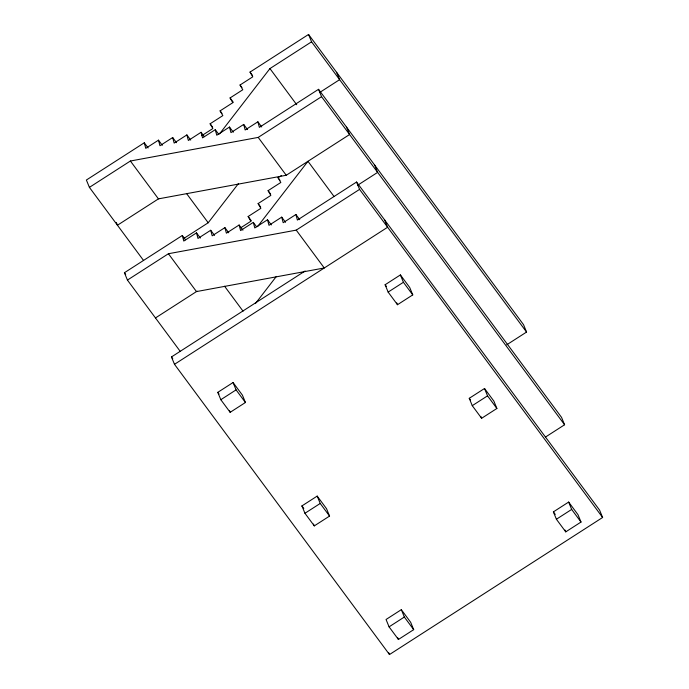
<?xml version="1.0" encoding="UTF-8"?>
<svg xmlns="http://www.w3.org/2000/svg" width="689" height="689" viewBox="0 0 689 689"><rect width="100%" height="100%" fill="white"/><g stroke="black" fill="none" stroke-linecap="round" stroke-linejoin="round"><path stroke-width="1.03" d="M219.481 133.959L269.942 68.581L311.566 41.805L308.551 34.45L250.021 72.095L252.768 76.832L240.039 85.014L242.786 89.759L230.066 97.941L232.813 102.687L220.092 110.869L222.84 115.606L210.119 123.787L212.867 128.533L201.834 135.621M183.498 238.652L208.207 222.762L238.351 183.705M257.505 226.672L307.966 161.295L334.096 196.572M255.404 303.591L276.375 276.418M148.109 147.946L144.285 142.787L86.383 180.018L89.406 187.374L143.579 260.511M162.311 145.319L158.479 140.16L145.758 148.342L144.285 142.787M89.406 187.374L130.393 161.011L258.203 137.404L321.548 96.667L318.533 89.312L259.365 127.362L257.884 121.798L245.163 129.98L243.691 124.425L230.961 132.607L229.489 127.043L216.759 135.225L215.287 129.67L202.557 137.852L201.085 132.288L188.364 140.478L186.883 134.915L174.162 143.097L172.681 137.533L159.96 145.723L158.479 140.16M319.705 92.472L339.608 79.666L336.594 72.311M159.073 198.466L117.449 225.234L116.312 222.469M180.329 351.502L127.431 280.087L124.416 272.732L182.309 235.5L185.496 239.798M240.711 227.792L250.891 221.247L248.143 216.51L260.864 208.328L258.117 203.582L270.837 195.4L268.09 190.655L280.819 182.473L278.063 177.736L281.457 175.549M200.335 238.041L196.511 232.873L183.782 241.055L182.309 235.5M130.393 161.011L158.436 198.871L286.245 175.264L349.59 134.527L346.576 127.164M127.431 280.087L168.417 253.733L296.227 230.126L359.572 189.38L356.558 182.025L297.39 220.075L295.917 214.512L283.188 222.702L281.715 217.138L268.986 225.32L267.513 219.765L254.784 227.947L253.311 222.383L240.59 230.565L239.109 225.01L226.388 233.192L224.907 227.628L212.186 235.81L210.713 230.255L197.984 238.437L196.511 232.873M357.729 185.186L377.632 172.379L374.618 165.024M155.473 317.948L197.097 291.18M356.558 182.025L599.594 510.127L602.617 517.482L389.483 654.55L174.489 364.309L171.466 356.945L305.124 270.992M174.489 364.309L387.623 227.241L384.6 219.886M217.802 392.342L233.063 382.524L242.416 395.142L245.43 402.505L230.16 412.323L220.816 399.706L217.802 392.342L219.042 394.03M385.125 284.738L400.395 274.92L409.74 287.537L412.754 294.892L397.493 304.719L388.14 292.093L385.125 284.738L386.365 286.417M220.816 399.706L236.086 389.879L233.063 382.524M388.14 292.093L403.409 282.275L400.395 274.92M506.691 344.827L526.56 332.055L523.545 324.691L308.551 34.45M301.928 505.915L317.198 496.097L326.543 508.715L329.557 516.078L314.287 525.896L304.943 513.279L301.928 505.915L303.797 508.439M469.252 398.311L484.522 388.493L493.867 401.11L496.89 408.474L481.62 418.292L472.266 405.666L469.252 398.311L470.501 399.99M304.943 513.279L320.213 503.461L317.198 496.097M472.266 405.666L487.536 395.848L484.522 388.493M545.619 436.964L564.584 424.768L561.569 417.413L318.533 89.312M401.325 609.67L386.055 619.489L389.07 626.852L398.423 639.47L413.693 629.651L410.67 622.288L401.325 609.67L404.34 617.034L413.693 629.651M553.379 511.884L568.649 502.066L577.993 514.683L581.016 522.047L565.747 531.865L556.402 519.248L553.379 511.884L555.248 514.407M389.07 626.852L404.34 617.034M556.402 519.248L571.663 509.421L568.649 502.066M311.566 41.805L526.56 332.055M321.548 96.667L564.584 424.768M269.942 68.581L296.709 104.719M359.572 189.38L602.617 517.482M250.021 72.095L252.57 75.532M403.409 282.275L412.754 294.892M487.536 395.848L496.89 408.474M571.663 509.421L581.016 522.047M240.039 85.014L241.951 87.598M257.884 121.798L261.708 126.965M230.066 97.941L233.252 102.248M258.203 137.404L286.245 175.264M243.691 124.425L247.515 129.584M278.063 177.736L279.975 180.311M220.092 110.869L222.004 113.444M295.917 214.512L299.741 219.679M229.489 127.043L233.313 132.21M268.09 190.655L270.639 194.1M296.227 230.126L324.269 267.978L196.46 291.585L168.417 253.733M281.715 217.138L285.539 222.297M215.287 129.67L218.473 133.967M210.119 123.787L212.668 127.232M258.117 203.582L260.666 207.027M267.513 219.765L271.337 224.924M201.085 132.288L204.271 136.594M253.311 222.383L256.497 226.69M248.143 216.51L251.33 220.807M186.883 134.915L190.707 140.074M239.109 225.01L242.933 230.169M172.681 137.533L176.505 142.701M224.907 227.628L228.731 232.796M186.538 193.506L208.207 222.762M210.713 230.255L214.537 235.414M224.562 286.219L243.045 311.17M236.086 389.879L245.43 402.505M320.213 503.461L329.557 516.078M124.416 272.732L125.691 274.455M171.466 356.945L172.75 358.676M564.989 530.022L565.747 531.865M480.862 416.449L481.62 418.292M396.735 302.876L397.493 304.719M397.665 637.626L398.423 639.47M388.725 652.707L389.483 654.55M313.538 524.053L314.287 525.896M229.411 410.48L230.16 412.323"/></g></svg>
